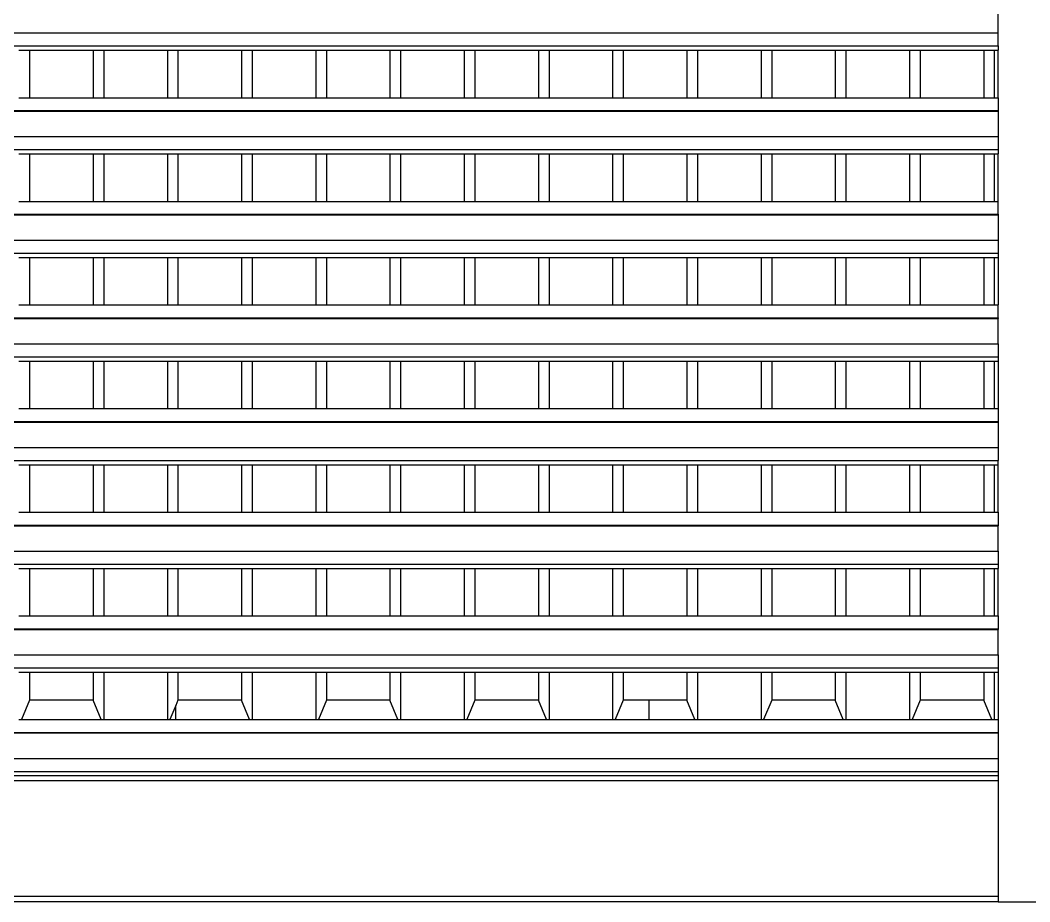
# Model space of a CAD drawing. Extents: x -92 to 92, y -11 to 21.
# Drawn here: x -56.63 to -54.709, y 14.388 to 16.066 of the extents above; entities that cross this region are included whole.
import ezdxf

# ---------------------------------------------------------------- set-up
doc = ezdxf.new("R2010")
doc.units = 0
doc.layers.get('0').update_dxf_attribs({"linetype": 'CONTINUOUS'})

msp = doc.modelspace()

# ---------------------------------------------------------------- linework, layer by layer
for p, q in [((-54.7687, 16.0422), (-54.7687, 16.0907)), ((-58.3987, 16.0422), (-54.7687, 16.0422)), ((-54.7687, 16.0176), (-54.7687, 16.0422)), ((-58.3987, 16.0176), (-54.7687, 16.0176)), ((-56.6321, 16.0093), (-56.6119, 16.0093)), ((-56.6119, 16.0093), (-56.6119, 15.9189)), ((-56.6119, 16.0093), (-56.4908, 16.0093)), ((-56.4908, 16.0093), (-56.4908, 15.9189)), ((-56.4908, 16.0093), (-56.4707, 16.0093)), ((-56.4707, 16.0093), (-56.4707, 15.9189)), ((-56.4707, 16.0093), (-56.3496, 16.0093)), ((-56.3496, 16.0093), (-56.3496, 15.9189)), ((-56.3496, 16.0093), (-56.3295, 16.0093)), ((-56.3295, 16.0093), (-56.3295, 15.9189)), ((-56.3295, 16.0093), (-56.2084, 16.0093)), ((-56.2084, 16.0093), (-56.2084, 15.9189)), ((-56.2084, 16.0093), (-56.1883, 16.0093)), ((-56.1883, 16.0093), (-56.1883, 15.9189)), ((-56.1883, 16.0093), (-56.0672, 16.0093)), ((-56.0672, 16.0093), (-56.0672, 15.9189)), ((-56.0672, 16.0093), (-56.0471, 16.0093)), ((-56.0471, 16.0093), (-56.0471, 15.9189)), ((-56.0471, 16.0093), (-55.926, 16.0093)), ((-55.926, 16.0093), (-55.926, 15.9189)), ((-55.926, 16.0093), (-55.9058, 16.0093)), ((-55.9058, 16.0093), (-55.9058, 15.9189)), ((-55.9058, 16.0093), (-55.7848, 16.0093)), ((-55.7848, 16.0093), (-55.7848, 15.9189)), ((-55.7848, 16.0093), (-55.7646, 16.0093)), ((-55.7646, 16.0093), (-55.7646, 15.9189)), ((-55.7646, 16.0093), (-55.6436, 16.0093)), ((-55.6436, 16.0093), (-55.6436, 15.9189)), ((-55.6436, 16.0093), (-55.6234, 16.0093)), ((-55.6234, 16.0093), (-55.6234, 15.9189)), ((-55.6234, 16.0093), (-55.5024, 16.0093)), ((-55.5024, 16.0093), (-55.5024, 15.9189)), ((-55.5024, 16.0093), (-55.4822, 16.0093)), ((-55.4822, 16.0093), (-55.4822, 15.9189)), ((-55.4822, 16.0093), (-55.3612, 16.0093)), ((-55.3612, 16.0093), (-55.3612, 15.9189)), ((-55.3612, 16.0093), (-55.341, 16.0093)), ((-55.341, 16.0093), (-55.341, 15.9189)), ((-55.341, 16.0093), (-55.22, 16.0093)), ((-55.22, 16.0093), (-55.22, 15.9189)), ((-55.22, 16.0093), (-55.1998, 16.0093)), ((-55.1998, 16.0093), (-55.1998, 15.9189)), ((-55.1998, 16.0093), (-55.0788, 16.0093)), ((-55.0788, 16.0093), (-55.0788, 15.9189)), ((-55.0788, 16.0093), (-55.0586, 16.0093)), ((-55.0586, 16.0093), (-55.0586, 15.9189)), ((-55.0586, 16.0093), (-54.9376, 16.0093)), ((-54.9376, 16.0093), (-54.9376, 15.9189)), ((-54.9376, 16.0093), (-54.9174, 16.0093)), ((-54.9174, 16.0093), (-54.9174, 15.9189)), ((-54.9174, 16.0093), (-54.7964, 16.0093)), ((-54.7964, 16.0093), (-54.7964, 15.9189)), ((-54.7964, 16.0093), (-54.7762, 16.0093)), ((-54.7762, 16.0093), (-54.7762, 15.9189)), ((-54.7762, 16.0093), (-54.7687, 16.0093)), ((-54.7687, 16.0176), (-54.7687, 16.0093)), ((-54.7687, 15.9189), (-54.7687, 16.0093)), ((-56.6321, 15.9189), (-56.6119, 15.9189)), ((-56.6119, 15.9189), (-56.4908, 15.9189)), ((-56.4908, 15.9189), (-56.4707, 15.9189)), ((-56.4707, 15.9189), (-56.3496, 15.9189)), ((-56.3496, 15.9189), (-56.3295, 15.9189)), ((-56.3295, 15.9189), (-56.2084, 15.9189)), ((-56.2084, 15.9189), (-56.1883, 15.9189)), ((-56.1883, 15.9189), (-56.0672, 15.9189)), ((-56.0672, 15.9189), (-56.0471, 15.9189)), ((-56.0471, 15.9189), (-55.926, 15.9189)), ((-55.926, 15.9189), (-55.9058, 15.9189)), ((-55.9058, 15.9189), (-55.7848, 15.9189)), ((-55.7848, 15.9189), (-55.7646, 15.9189)), ((-55.7646, 15.9189), (-55.6436, 15.9189)), ((-55.6436, 15.9189), (-55.6234, 15.9189)), ((-55.6234, 15.9189), (-55.5024, 15.9189)), ((-55.5024, 15.9189), (-55.4822, 15.9189)), ((-55.4822, 15.9189), (-55.3612, 15.9189)), ((-55.3612, 15.9189), (-55.341, 15.9189)), ((-55.341, 15.9189), (-55.22, 15.9189)), ((-55.22, 15.9189), (-55.1998, 15.9189)), ((-55.1998, 15.9189), (-55.0788, 15.9189)), ((-55.0788, 15.9189), (-55.0586, 15.9189)), ((-55.0586, 15.9189), (-54.9376, 15.9189)), ((-54.9376, 15.9189), (-54.9174, 15.9189)), ((-54.9174, 15.9189), (-54.7964, 15.9189)), ((-54.7964, 15.9189), (-54.7762, 15.9189)), ((-54.7762, 15.9189), (-54.7687, 15.9189)), ((-54.7687, 15.9189), (-54.7687, 15.8943)), ((-58.3987, 15.8943), (-54.7687, 15.8943)), ((-58.3987, 15.8934), (-54.7687, 15.8934)), ((-54.7687, 15.8943), (-54.7687, 15.8934)), ((-54.7687, 15.8934), (-54.7687, 15.8449)), ((-58.3987, 15.8449), (-54.7687, 15.8449)), ((-54.7687, 15.8449), (-54.7687, 15.8203)), ((-58.3987, 15.8203), (-54.7687, 15.8203)), ((-56.6321, 15.8121), (-56.6119, 15.8121)), ((-56.6119, 15.8121), (-56.6119, 15.7216)), ((-56.6119, 15.8121), (-56.4908, 15.8121)), ((-56.4908, 15.8121), (-56.4908, 15.7216)), ((-56.4908, 15.8121), (-56.4707, 15.8121)), ((-56.4707, 15.8121), (-56.4707, 15.7216)), ((-56.4707, 15.8121), (-56.3496, 15.8121)), ((-56.3496, 15.8121), (-56.3496, 15.7216)), ((-56.3496, 15.8121), (-56.3295, 15.8121)), ((-56.3295, 15.8121), (-56.3295, 15.7216)), ((-56.3295, 15.8121), (-56.2084, 15.8121)), ((-56.2084, 15.8121), (-56.2084, 15.7216)), ((-56.2084, 15.8121), (-56.1883, 15.8121)), ((-56.1883, 15.8121), (-56.1883, 15.7216)), ((-56.1883, 15.8121), (-56.0672, 15.8121)), ((-56.0672, 15.8121), (-56.0672, 15.7216)), ((-56.0672, 15.8121), (-56.0471, 15.8121)), ((-56.0471, 15.8121), (-56.0471, 15.7216)), ((-56.0471, 15.8121), (-55.926, 15.8121)), ((-55.926, 15.8121), (-55.926, 15.7216)), ((-55.926, 15.8121), (-55.9058, 15.8121)), ((-55.9058, 15.8121), (-55.9058, 15.7216)), ((-55.9058, 15.8121), (-55.7848, 15.8121)), ((-55.7848, 15.8121), (-55.7848, 15.7216)), ((-55.7848, 15.8121), (-55.7646, 15.8121)), ((-55.7646, 15.8121), (-55.7646, 15.7216)), ((-55.7646, 15.8121), (-55.6436, 15.8121)), ((-55.6436, 15.8121), (-55.6436, 15.7216)), ((-55.6436, 15.8121), (-55.6234, 15.8121)), ((-55.6234, 15.8121), (-55.6234, 15.7216)), ((-55.6234, 15.8121), (-55.5024, 15.8121)), ((-55.5024, 15.8121), (-55.5024, 15.7216)), ((-55.5024, 15.8121), (-55.4822, 15.8121)), ((-55.4822, 15.8121), (-55.4822, 15.7216)), ((-55.4822, 15.8121), (-55.3612, 15.8121)), ((-55.3612, 15.8121), (-55.3612, 15.7216)), ((-55.3612, 15.8121), (-55.341, 15.8121)), ((-55.341, 15.8121), (-55.341, 15.7216)), ((-55.341, 15.8121), (-55.22, 15.8121)), ((-55.22, 15.8121), (-55.22, 15.7216)), ((-55.22, 15.8121), (-55.1998, 15.8121)), ((-55.1998, 15.8121), (-55.1998, 15.7216)), ((-55.1998, 15.8121), (-55.0788, 15.8121)), ((-55.0788, 15.8121), (-55.0788, 15.7216)), ((-55.0788, 15.8121), (-55.0586, 15.8121)), ((-55.0586, 15.8121), (-55.0586, 15.7216)), ((-55.0586, 15.8121), (-54.9376, 15.8121)), ((-54.9376, 15.8121), (-54.9376, 15.7216)), ((-54.9376, 15.8121), (-54.9174, 15.8121)), ((-54.9174, 15.8121), (-54.9174, 15.7216)), ((-54.9174, 15.8121), (-54.7964, 15.8121)), ((-54.7964, 15.8121), (-54.7964, 15.7216)), ((-54.7964, 15.8121), (-54.7762, 15.8121)), ((-54.7762, 15.8121), (-54.7762, 15.7216)), ((-54.7762, 15.8121), (-54.7687, 15.8121)), ((-54.7687, 15.8203), (-54.7687, 15.8121)), ((-54.7687, 15.7216), (-54.7687, 15.8121)), ((-56.6321, 15.7216), (-56.6119, 15.7216)), ((-56.6119, 15.7216), (-56.4908, 15.7216)), ((-56.4908, 15.7216), (-56.4707, 15.7216)), ((-56.4707, 15.7216), (-56.3496, 15.7216)), ((-56.3496, 15.7216), (-56.3295, 15.7216)), ((-56.3295, 15.7216), (-56.2084, 15.7216)), ((-56.2084, 15.7216), (-56.1883, 15.7216)), ((-56.1883, 15.7216), (-56.0672, 15.7216)), ((-56.0672, 15.7216), (-56.0471, 15.7216)), ((-56.0471, 15.7216), (-55.926, 15.7216)), ((-55.926, 15.7216), (-55.9058, 15.7216)), ((-55.9058, 15.7216), (-55.7848, 15.7216)), ((-55.7848, 15.7216), (-55.7646, 15.7216)), ((-55.7646, 15.7216), (-55.6436, 15.7216)), ((-55.6436, 15.7216), (-55.6234, 15.7216)), ((-55.6234, 15.7216), (-55.5024, 15.7216)), ((-55.5024, 15.7216), (-55.4822, 15.7216)), ((-55.4822, 15.7216), (-55.3612, 15.7216)), ((-55.3612, 15.7216), (-55.341, 15.7216)), ((-55.341, 15.7216), (-55.22, 15.7216)), ((-55.22, 15.7216), (-55.1998, 15.7216)), ((-55.1998, 15.7216), (-55.0788, 15.7216)), ((-55.0788, 15.7216), (-55.0586, 15.7216)), ((-55.0586, 15.7216), (-54.9376, 15.7216)), ((-54.9376, 15.7216), (-54.9174, 15.7216)), ((-54.9174, 15.7216), (-54.7964, 15.7216)), ((-54.7964, 15.7216), (-54.7762, 15.7216)), ((-54.7762, 15.7216), (-54.7687, 15.7216)), ((-54.7687, 15.697), (-54.7687, 15.7216)), ((-58.3987, 15.697), (-54.7687, 15.697)), ((-58.3987, 15.6962), (-54.7687, 15.6962)), ((-54.7687, 15.697), (-54.7687, 15.6962)), ((-54.7687, 15.6962), (-54.7687, 15.6477)), ((-58.3987, 15.6477), (-54.7687, 15.6477)), ((-54.7687, 15.6477), (-54.7687, 15.623)), ((-58.3987, 15.623), (-54.7687, 15.623)), ((-54.7687, 15.623), (-54.7687, 15.6148)), ((-56.6321, 15.6148), (-56.6119, 15.6148)), ((-56.6119, 15.6148), (-56.6119, 15.5244)), ((-56.6119, 15.6148), (-56.4908, 15.6148)), ((-56.4908, 15.6148), (-56.4908, 15.5244)), ((-56.4908, 15.6148), (-56.4707, 15.6148)), ((-56.4707, 15.6148), (-56.4707, 15.5244)), ((-56.4707, 15.6148), (-56.3496, 15.6148)), ((-56.3496, 15.6148), (-56.3496, 15.5244)), ((-56.3496, 15.6148), (-56.3295, 15.6148)), ((-56.3295, 15.6148), (-56.3295, 15.5244)), ((-56.3295, 15.6148), (-56.2084, 15.6148)), ((-56.2084, 15.6148), (-56.2084, 15.5244)), ((-56.2084, 15.6148), (-56.1883, 15.6148)), ((-56.1883, 15.6148), (-56.1883, 15.5244)), ((-56.1883, 15.6148), (-56.0672, 15.6148)), ((-56.0672, 15.6148), (-56.0672, 15.5244)), ((-56.0672, 15.6148), (-56.0471, 15.6148)), ((-56.0471, 15.6148), (-56.0471, 15.5244)), ((-56.0471, 15.6148), (-55.926, 15.6148)), ((-55.926, 15.6148), (-55.926, 15.5244)), ((-55.926, 15.6148), (-55.9058, 15.6148)), ((-55.9058, 15.6148), (-55.9058, 15.5244)), ((-55.9058, 15.6148), (-55.7848, 15.6148)), ((-55.7848, 15.6148), (-55.7848, 15.5244)), ((-55.7848, 15.6148), (-55.7646, 15.6148)), ((-55.7646, 15.6148), (-55.7646, 15.5244)), ((-55.7646, 15.6148), (-55.6436, 15.6148)), ((-55.6436, 15.6148), (-55.6436, 15.5244)), ((-55.6436, 15.6148), (-55.6234, 15.6148)), ((-55.6234, 15.6148), (-55.6234, 15.5244)), ((-55.6234, 15.6148), (-55.5024, 15.6148)), ((-55.5024, 15.6148), (-55.5024, 15.5244)), ((-55.5024, 15.6148), (-55.4822, 15.6148)), ((-55.4822, 15.6148), (-55.4822, 15.5244)), ((-55.4822, 15.6148), (-55.3612, 15.6148)), ((-55.3612, 15.6148), (-55.3612, 15.5244)), ((-55.3612, 15.6148), (-55.341, 15.6148)), ((-55.341, 15.6148), (-55.341, 15.5244)), ((-55.341, 15.6148), (-55.22, 15.6148)), ((-55.22, 15.6148), (-55.22, 15.5244)), ((-55.22, 15.6148), (-55.1998, 15.6148)), ((-55.1998, 15.6148), (-55.1998, 15.5244)), ((-55.1998, 15.6148), (-55.0788, 15.6148)), ((-55.0788, 15.6148), (-55.0788, 15.5244)), ((-55.0788, 15.6148), (-55.0586, 15.6148)), ((-55.0586, 15.6148), (-55.0586, 15.5244)), ((-55.0586, 15.6148), (-54.9376, 15.6148)), ((-54.9376, 15.6148), (-54.9376, 15.5244)), ((-54.9376, 15.6148), (-54.9174, 15.6148)), ((-54.9174, 15.6148), (-54.9174, 15.5244)), ((-54.9174, 15.6148), (-54.7964, 15.6148)), ((-54.7964, 15.6148), (-54.7964, 15.5244)), ((-54.7964, 15.6148), (-54.7762, 15.6148)), ((-54.7762, 15.6148), (-54.7762, 15.5244)), ((-54.7762, 15.6148), (-54.7687, 15.6148)), ((-54.7687, 15.6148), (-54.7687, 15.5244)), ((-56.6321, 15.5244), (-56.6119, 15.5244)), ((-56.6119, 15.5244), (-56.4908, 15.5244)), ((-56.4908, 15.5244), (-56.4707, 15.5244)), ((-56.4707, 15.5244), (-56.3496, 15.5244)), ((-56.3496, 15.5244), (-56.3295, 15.5244)), ((-56.3295, 15.5244), (-56.2084, 15.5244)), ((-56.2084, 15.5244), (-56.1883, 15.5244)), ((-56.1883, 15.5244), (-56.0672, 15.5244)), ((-56.0672, 15.5244), (-56.0471, 15.5244)), ((-56.0471, 15.5244), (-55.926, 15.5244)), ((-55.926, 15.5244), (-55.9058, 15.5244)), ((-55.9058, 15.5244), (-55.7848, 15.5244)), ((-55.7848, 15.5244), (-55.7646, 15.5244)), ((-55.7646, 15.5244), (-55.6436, 15.5244)), ((-55.6436, 15.5244), (-55.6234, 15.5244)), ((-55.6234, 15.5244), (-55.5024, 15.5244)), ((-55.5024, 15.5244), (-55.4822, 15.5244)), ((-55.4822, 15.5244), (-55.3612, 15.5244)), ((-55.3612, 15.5244), (-55.341, 15.5244)), ((-55.341, 15.5244), (-55.22, 15.5244)), ((-55.22, 15.5244), (-55.1998, 15.5244)), ((-55.1998, 15.5244), (-55.0788, 15.5244)), ((-55.0788, 15.5244), (-55.0586, 15.5244)), ((-55.0586, 15.5244), (-54.9376, 15.5244)), ((-54.9376, 15.5244), (-54.9174, 15.5244)), ((-54.9174, 15.5244), (-54.7964, 15.5244)), ((-54.7964, 15.5244), (-54.7762, 15.5244)), ((-54.7762, 15.5244), (-54.7687, 15.5244)), ((-54.7687, 15.4997), (-54.7687, 15.5244)), ((-58.3987, 15.4997), (-54.7687, 15.4997)), ((-58.3987, 15.4989), (-54.7687, 15.4989)), ((-54.7687, 15.4997), (-54.7687, 15.4989)), ((-54.7687, 15.4504), (-54.7687, 15.4989)), ((-58.3987, 15.4504), (-54.7687, 15.4504)), ((-54.7687, 15.4504), (-54.7687, 15.4257)), ((-58.3987, 15.4257), (-54.7687, 15.4257)), ((-54.7687, 15.4257), (-54.7687, 15.4175)), ((-56.6321, 15.4175), (-56.6119, 15.4175)), ((-56.6119, 15.4175), (-56.6119, 15.3271)), ((-56.6119, 15.4175), (-56.4908, 15.4175)), ((-56.4908, 15.4175), (-56.4908, 15.3271)), ((-56.4908, 15.4175), (-56.4707, 15.4175)), ((-56.4707, 15.4175), (-56.4707, 15.3271)), ((-56.4707, 15.4175), (-56.3496, 15.4175)), ((-56.3496, 15.4175), (-56.3496, 15.3271)), ((-56.3496, 15.4175), (-56.3295, 15.4175)), ((-56.3295, 15.4175), (-56.3295, 15.3271)), ((-56.3295, 15.4175), (-56.2084, 15.4175)), ((-56.2084, 15.4175), (-56.2084, 15.3271)), ((-56.2084, 15.4175), (-56.1883, 15.4175)), ((-56.1883, 15.4175), (-56.1883, 15.3271)), ((-56.1883, 15.4175), (-56.0672, 15.4175)), ((-56.0672, 15.4175), (-56.0672, 15.3271)), ((-56.0672, 15.4175), (-56.0471, 15.4175)), ((-56.0471, 15.4175), (-56.0471, 15.3271)), ((-56.0471, 15.4175), (-55.926, 15.4175)), ((-55.926, 15.4175), (-55.926, 15.3271)), ((-55.926, 15.4175), (-55.9058, 15.4175)), ((-55.9058, 15.4175), (-55.9058, 15.3271)), ((-55.9058, 15.4175), (-55.7848, 15.4175)), ((-55.7848, 15.4175), (-55.7848, 15.3271)), ((-55.7848, 15.4175), (-55.7646, 15.4175)), ((-55.7646, 15.4175), (-55.7646, 15.3271)), ((-55.7646, 15.4175), (-55.6436, 15.4175)), ((-55.6436, 15.4175), (-55.6436, 15.3271)), ((-55.6436, 15.4175), (-55.6234, 15.4175)), ((-55.6234, 15.4175), (-55.6234, 15.3271)), ((-55.6234, 15.4175), (-55.5024, 15.4175)), ((-55.5024, 15.4175), (-55.5024, 15.3271)), ((-55.5024, 15.4175), (-55.4822, 15.4175)), ((-55.4822, 15.4175), (-55.4822, 15.3271)), ((-55.4822, 15.4175), (-55.3612, 15.4175)), ((-55.3612, 15.4175), (-55.3612, 15.3271)), ((-55.3612, 15.4175), (-55.341, 15.4175)), ((-55.341, 15.4175), (-55.341, 15.3271)), ((-55.341, 15.4175), (-55.22, 15.4175)), ((-55.22, 15.4175), (-55.22, 15.3271)), ((-55.22, 15.4175), (-55.1998, 15.4175)), ((-55.1998, 15.4175), (-55.1998, 15.3271)), ((-55.1998, 15.4175), (-55.0788, 15.4175)), ((-55.0788, 15.4175), (-55.0788, 15.3271)), ((-55.0788, 15.4175), (-55.0586, 15.4175)), ((-55.0586, 15.4175), (-55.0586, 15.3271)), ((-55.0586, 15.4175), (-54.9376, 15.4175)), ((-54.9376, 15.4175), (-54.9376, 15.3271)), ((-54.9376, 15.4175), (-54.9174, 15.4175)), ((-54.9174, 15.4175), (-54.9174, 15.3271)), ((-54.9174, 15.4175), (-54.7964, 15.4175)), ((-54.7964, 15.4175), (-54.7964, 15.3271)), ((-54.7964, 15.4175), (-54.7762, 15.4175)), ((-54.7762, 15.4175), (-54.7762, 15.3271)), ((-54.7762, 15.4175), (-54.7687, 15.4175)), ((-54.7687, 15.4175), (-54.7687, 15.3271)), ((-56.6321, 15.3271), (-56.6119, 15.3271)), ((-56.6119, 15.3271), (-56.4908, 15.3271)), ((-56.4908, 15.3271), (-56.4707, 15.3271)), ((-56.4707, 15.3271), (-56.3496, 15.3271)), ((-56.3496, 15.3271), (-56.3295, 15.3271)), ((-56.3295, 15.3271), (-56.2084, 15.3271)), ((-56.2084, 15.3271), (-56.1883, 15.3271)), ((-56.1883, 15.3271), (-56.0672, 15.3271)), ((-56.0672, 15.3271), (-56.0471, 15.3271)), ((-56.0471, 15.3271), (-55.926, 15.3271)), ((-55.926, 15.3271), (-55.9058, 15.3271)), ((-55.9058, 15.3271), (-55.7848, 15.3271)), ((-55.7848, 15.3271), (-55.7646, 15.3271)), ((-55.7646, 15.3271), (-55.6436, 15.3271)), ((-55.6436, 15.3271), (-55.6234, 15.3271)), ((-55.6234, 15.3271), (-55.5024, 15.3271)), ((-55.5024, 15.3271), (-55.4822, 15.3271)), ((-55.4822, 15.3271), (-55.3612, 15.3271)), ((-55.3612, 15.3271), (-55.341, 15.3271)), ((-55.341, 15.3271), (-55.22, 15.3271)), ((-55.22, 15.3271), (-55.1998, 15.3271)), ((-55.1998, 15.3271), (-55.0788, 15.3271)), ((-55.0788, 15.3271), (-55.0586, 15.3271)), ((-55.0586, 15.3271), (-54.9376, 15.3271)), ((-54.9376, 15.3271), (-54.9174, 15.3271)), ((-54.9174, 15.3271), (-54.7964, 15.3271)), ((-54.7964, 15.3271), (-54.7762, 15.3271)), ((-54.7762, 15.3271), (-54.7687, 15.3271)), ((-54.7687, 15.3271), (-54.7687, 15.3024)), ((-58.3987, 15.3024), (-54.7687, 15.3024)), ((-58.3987, 15.3016), (-54.7687, 15.3016)), ((-54.7687, 15.3024), (-54.7687, 15.3016)), ((-54.7687, 15.3016), (-54.7687, 15.2531)), ((-58.3987, 15.2531), (-54.7687, 15.2531)), ((-54.7687, 15.2531), (-54.7687, 15.2284)), ((-58.3987, 15.2284), (-54.7687, 15.2284)), ((-56.6321, 15.2202), (-56.6119, 15.2202)), ((-56.6119, 15.2202), (-56.6119, 15.1298)), ((-56.6119, 15.2202), (-56.4908, 15.2202)), ((-56.4908, 15.2202), (-56.4908, 15.1298)), ((-56.4908, 15.2202), (-56.4707, 15.2202)), ((-56.4707, 15.2202), (-56.4707, 15.1298)), ((-56.4707, 15.2202), (-56.3496, 15.2202)), ((-56.3496, 15.2202), (-56.3496, 15.1298)), ((-56.3496, 15.2202), (-56.3295, 15.2202)), ((-56.3295, 15.2202), (-56.3295, 15.1298)), ((-56.3295, 15.2202), (-56.2084, 15.2202)), ((-56.2084, 15.2202), (-56.2084, 15.1298)), ((-56.2084, 15.2202), (-56.1883, 15.2202)), ((-56.1883, 15.2202), (-56.1883, 15.1298)), ((-56.1883, 15.2202), (-56.0672, 15.2202)), ((-56.0672, 15.2202), (-56.0672, 15.1298)), ((-56.0672, 15.2202), (-56.0471, 15.2202)), ((-56.0471, 15.2202), (-56.0471, 15.1298)), ((-56.0471, 15.2202), (-55.926, 15.2202)), ((-55.926, 15.2202), (-55.926, 15.1298)), ((-55.926, 15.2202), (-55.9058, 15.2202)), ((-55.9058, 15.2202), (-55.9058, 15.1298)), ((-55.9058, 15.2202), (-55.7848, 15.2202)), ((-55.7848, 15.2202), (-55.7848, 15.1298)), ((-55.7848, 15.2202), (-55.7646, 15.2202)), ((-55.7646, 15.2202), (-55.7646, 15.1298)), ((-55.7646, 15.2202), (-55.6436, 15.2202)), ((-55.6436, 15.2202), (-55.6436, 15.1298)), ((-55.6436, 15.2202), (-55.6234, 15.2202)), ((-55.6234, 15.2202), (-55.6234, 15.1298)), ((-55.6234, 15.2202), (-55.5024, 15.2202)), ((-55.5024, 15.2202), (-55.5024, 15.1298)), ((-55.5024, 15.2202), (-55.4822, 15.2202)), ((-55.4822, 15.2202), (-55.4822, 15.1298)), ((-55.4822, 15.2202), (-55.3612, 15.2202)), ((-55.3612, 15.2202), (-55.3612, 15.1298)), ((-55.3612, 15.2202), (-55.341, 15.2202)), ((-55.341, 15.2202), (-55.341, 15.1298)), ((-55.341, 15.2202), (-55.22, 15.2202)), ((-55.22, 15.2202), (-55.22, 15.1298)), ((-55.22, 15.2202), (-55.1998, 15.2202)), ((-55.1998, 15.2202), (-55.1998, 15.1298)), ((-55.1998, 15.2202), (-55.0788, 15.2202)), ((-55.0788, 15.2202), (-55.0788, 15.1298)), ((-55.0788, 15.2202), (-55.0586, 15.2202)), ((-55.0586, 15.2202), (-55.0586, 15.1298)), ((-55.0586, 15.2202), (-54.9376, 15.2202)), ((-54.9376, 15.2202), (-54.9376, 15.1298)), ((-54.9376, 15.2202), (-54.9174, 15.2202)), ((-54.9174, 15.2202), (-54.9174, 15.1298)), ((-54.9174, 15.2202), (-54.7964, 15.2202)), ((-54.7964, 15.2202), (-54.7964, 15.1298)), ((-54.7964, 15.2202), (-54.7762, 15.2202)), ((-54.7762, 15.2202), (-54.7762, 15.1298)), ((-54.7762, 15.2202), (-54.7687, 15.2202)), ((-54.7687, 15.2202), (-54.7687, 15.2284)), ((-54.7687, 15.1298), (-54.7687, 15.2202)), ((-56.6321, 15.1298), (-56.6119, 15.1298)), ((-56.6119, 15.1298), (-56.4908, 15.1298)), ((-56.4908, 15.1298), (-56.4707, 15.1298)), ((-56.4707, 15.1298), (-56.3496, 15.1298)), ((-56.3496, 15.1298), (-56.3295, 15.1298)), ((-56.3295, 15.1298), (-56.2084, 15.1298)), ((-56.2084, 15.1298), (-56.1883, 15.1298)), ((-56.1883, 15.1298), (-56.0672, 15.1298)), ((-56.0672, 15.1298), (-56.0471, 15.1298)), ((-56.0471, 15.1298), (-55.926, 15.1298)), ((-55.926, 15.1298), (-55.9058, 15.1298)), ((-55.9058, 15.1298), (-55.7848, 15.1298)), ((-55.7848, 15.1298), (-55.7646, 15.1298)), ((-55.7646, 15.1298), (-55.6436, 15.1298)), ((-55.6436, 15.1298), (-55.6234, 15.1298)), ((-55.6234, 15.1298), (-55.5024, 15.1298)), ((-55.5024, 15.1298), (-55.4822, 15.1298)), ((-55.4822, 15.1298), (-55.3612, 15.1298)), ((-55.3612, 15.1298), (-55.341, 15.1298)), ((-55.341, 15.1298), (-55.22, 15.1298)), ((-55.22, 15.1298), (-55.1998, 15.1298)), ((-55.1998, 15.1298), (-55.0788, 15.1298)), ((-55.0788, 15.1298), (-55.0586, 15.1298)), ((-55.0586, 15.1298), (-54.9376, 15.1298)), ((-54.9376, 15.1298), (-54.9174, 15.1298)), ((-54.9174, 15.1298), (-54.7964, 15.1298)), ((-54.7964, 15.1298), (-54.7762, 15.1298)), ((-54.7762, 15.1298), (-54.7687, 15.1298)), ((-54.7687, 15.1298), (-54.7687, 15.1051)), ((-58.3987, 15.1051), (-54.7687, 15.1051)), ((-58.3987, 15.1043), (-54.7687, 15.1043)), ((-54.7687, 15.1051), (-54.7687, 15.1043)), ((-54.7687, 15.0558), (-54.7687, 15.1043)), ((-58.3987, 15.0558), (-54.7687, 15.0558)), ((-54.7687, 15.0558), (-54.7687, 15.0312)), ((-58.3987, 15.0312), (-54.7687, 15.0312)), ((-56.6321, 15.0229), (-56.6119, 15.0229)), ((-56.6119, 15.0229), (-56.6119, 14.9325)), ((-56.6119, 15.0229), (-56.4908, 15.0229)), ((-56.4908, 15.0229), (-56.4908, 14.9325)), ((-56.4908, 15.0229), (-56.4707, 15.0229)), ((-56.4707, 15.0229), (-56.4707, 14.9325)), ((-56.4707, 15.0229), (-56.3496, 15.0229)), ((-56.3496, 15.0229), (-56.3496, 14.9325)), ((-56.3496, 15.0229), (-56.3295, 15.0229)), ((-56.3295, 15.0229), (-56.3295, 14.9325)), ((-56.3295, 15.0229), (-56.2084, 15.0229)), ((-56.2084, 15.0229), (-56.2084, 14.9325)), ((-56.2084, 15.0229), (-56.1883, 15.0229)), ((-56.1883, 15.0229), (-56.1883, 14.9325)), ((-56.1883, 15.0229), (-56.0672, 15.0229)), ((-56.0672, 15.0229), (-56.0672, 14.9325)), ((-56.0672, 15.0229), (-56.0471, 15.0229)), ((-56.0471, 15.0229), (-56.0471, 14.9325)), ((-56.0471, 15.0229), (-55.926, 15.0229)), ((-55.926, 15.0229), (-55.926, 14.9325)), ((-55.926, 15.0229), (-55.9058, 15.0229)), ((-55.9058, 15.0229), (-55.9058, 14.9325)), ((-55.9058, 15.0229), (-55.7848, 15.0229)), ((-55.7848, 15.0229), (-55.7848, 14.9325)), ((-55.7848, 15.0229), (-55.7646, 15.0229)), ((-55.7646, 15.0229), (-55.7646, 14.9325)), ((-55.7646, 15.0229), (-55.6436, 15.0229)), ((-55.6436, 15.0229), (-55.6436, 14.9325)), ((-55.6436, 15.0229), (-55.6234, 15.0229)), ((-55.6234, 15.0229), (-55.6234, 14.9325)), ((-55.6234, 15.0229), (-55.5024, 15.0229)), ((-55.5024, 15.0229), (-55.5024, 14.9325)), ((-55.5024, 15.0229), (-55.4822, 15.0229)), ((-55.4822, 15.0229), (-55.4822, 14.9325)), ((-55.4822, 15.0229), (-55.3612, 15.0229)), ((-55.3612, 15.0229), (-55.3612, 14.9325)), ((-55.3612, 15.0229), (-55.341, 15.0229)), ((-55.341, 15.0229), (-55.341, 14.9325)), ((-55.341, 15.0229), (-55.22, 15.0229)), ((-55.22, 15.0229), (-55.22, 14.9325)), ((-55.22, 15.0229), (-55.1998, 15.0229)), ((-55.1998, 15.0229), (-55.1998, 14.9325)), ((-55.1998, 15.0229), (-55.0788, 15.0229)), ((-55.0788, 15.0229), (-55.0788, 14.9325)), ((-55.0788, 15.0229), (-55.0586, 15.0229)), ((-55.0586, 15.0229), (-55.0586, 14.9325)), ((-55.0586, 15.0229), (-54.9376, 15.0229)), ((-54.9376, 15.0229), (-54.9376, 14.9325)), ((-54.9376, 15.0229), (-54.9174, 15.0229)), ((-54.9174, 15.0229), (-54.9174, 14.9325)), ((-54.9174, 15.0229), (-54.7964, 15.0229)), ((-54.7964, 15.0229), (-54.7964, 14.9325)), ((-54.7964, 15.0229), (-54.7762, 15.0229)), ((-54.7762, 15.0229), (-54.7762, 14.9325)), ((-54.7762, 15.0229), (-54.7687, 15.0229)), ((-54.7687, 15.0312), (-54.7687, 15.0229)), ((-54.7687, 14.9325), (-54.7687, 15.0229)), ((-56.6321, 14.9325), (-56.6119, 14.9325)), ((-56.6119, 14.9325), (-56.4908, 14.9325)), ((-56.4908, 14.9325), (-56.4707, 14.9325)), ((-56.4707, 14.9325), (-56.3496, 14.9325)), ((-56.3496, 14.9325), (-56.3295, 14.9325)), ((-56.3295, 14.9325), (-56.2084, 14.9325)), ((-56.2084, 14.9325), (-56.1883, 14.9325)), ((-56.1883, 14.9325), (-56.0672, 14.9325)), ((-56.0672, 14.9325), (-56.0471, 14.9325)), ((-56.0471, 14.9325), (-55.926, 14.9325)), ((-55.926, 14.9325), (-55.9058, 14.9325)), ((-55.9058, 14.9325), (-55.7848, 14.9325)), ((-55.7848, 14.9325), (-55.7646, 14.9325)), ((-55.7646, 14.9325), (-55.6436, 14.9325)), ((-55.6436, 14.9325), (-55.6234, 14.9325)), ((-55.6234, 14.9325), (-55.5024, 14.9325)), ((-55.5024, 14.9325), (-55.4822, 14.9325)), ((-55.4822, 14.9325), (-55.3612, 14.9325)), ((-55.3612, 14.9325), (-55.341, 14.9325)), ((-55.341, 14.9325), (-55.22, 14.9325)), ((-55.22, 14.9325), (-55.1998, 14.9325)), ((-55.1998, 14.9325), (-55.0788, 14.9325)), ((-55.0788, 14.9325), (-55.0586, 14.9325)), ((-55.0586, 14.9325), (-54.9376, 14.9325)), ((-54.9376, 14.9325), (-54.9174, 14.9325)), ((-54.9174, 14.9325), (-54.7964, 14.9325)), ((-54.7964, 14.9325), (-54.7762, 14.9325)), ((-54.7762, 14.9325), (-54.7687, 14.9325)), ((-54.7687, 14.9325), (-54.7687, 14.9079)), ((-58.3987, 14.9079), (-54.7687, 14.9079)), ((-58.3987, 14.907), (-54.7687, 14.907)), ((-54.7687, 14.9079), (-54.7687, 14.907)), ((-54.7687, 14.8585), (-54.7687, 14.907)), ((-58.3987, 14.8585), (-54.7687, 14.8585)), ((-54.7687, 14.8585), (-54.7687, 14.8339)), ((-58.3987, 14.8339), (-54.7687, 14.8339)), ((-54.7687, 14.8339), (-54.7687, 14.8257)), ((-56.6321, 14.8257), (-56.6119, 14.8257)), ((-56.6119, 14.8257), (-56.6119, 14.7725)), ((-56.6119, 14.8257), (-56.4908, 14.8257)), ((-56.4908, 14.8257), (-56.4908, 14.7725)), ((-56.4908, 14.8257), (-56.4707, 14.8257)), ((-56.4707, 14.8257), (-56.4707, 14.7352)), ((-56.4707, 14.8257), (-56.3496, 14.8257)), ((-56.3496, 14.8257), (-56.3496, 14.7352)), ((-56.3496, 14.8257), (-56.3295, 14.8257)), ((-56.3295, 14.8257), (-56.3295, 14.7725)), ((-56.3295, 14.8257), (-56.2084, 14.8257)), ((-56.2084, 14.8257), (-56.2084, 14.7725)), ((-56.2084, 14.8257), (-56.1883, 14.8257)), ((-56.1883, 14.8257), (-56.1883, 14.7352)), ((-56.1883, 14.8257), (-56.0672, 14.8257)), ((-56.0672, 14.8257), (-56.0672, 14.7352)), ((-56.0672, 14.8257), (-56.0471, 14.8257)), ((-56.0471, 14.8257), (-56.0471, 14.7725)), ((-56.0471, 14.8257), (-55.926, 14.8257)), ((-55.926, 14.8257), (-55.926, 14.7725)), ((-55.926, 14.8257), (-55.9058, 14.8257)), ((-55.9058, 14.8257), (-55.9058, 14.7352)), ((-55.9058, 14.8257), (-55.7848, 14.8257)), ((-55.7848, 14.8257), (-55.7848, 14.7352)), ((-55.7848, 14.8257), (-55.7646, 14.8257)), ((-55.7646, 14.8257), (-55.7646, 14.7725)), ((-55.7646, 14.8257), (-55.6436, 14.8257)), ((-55.6436, 14.8257), (-55.6436, 14.7725)), ((-55.6436, 14.8257), (-55.6234, 14.8257)), ((-55.6234, 14.8257), (-55.6234, 14.7352)), ((-55.6234, 14.8257), (-55.5024, 14.8257)), ((-55.5024, 14.8257), (-55.5024, 14.7352)), ((-55.5024, 14.8257), (-55.4822, 14.8257)), ((-55.4822, 14.8257), (-55.4822, 14.7725)), ((-55.4822, 14.8257), (-55.3612, 14.8257)), ((-55.3612, 14.8257), (-55.3612, 14.7725)), ((-55.3612, 14.8257), (-55.341, 14.8257)), ((-55.341, 14.8257), (-55.341, 14.7352)), ((-55.341, 14.8257), (-55.22, 14.8257)), ((-55.22, 14.8257), (-55.22, 14.7352)), ((-55.22, 14.8257), (-55.1998, 14.8257)), ((-55.1998, 14.8257), (-55.1998, 14.7725)), ((-55.1998, 14.8257), (-55.0788, 14.8257)), ((-55.0788, 14.8257), (-55.0788, 14.7725)), ((-55.0788, 14.8257), (-55.0586, 14.8257)), ((-55.0586, 14.8257), (-55.0586, 14.7352)), ((-55.0586, 14.8257), (-54.9376, 14.8257)), ((-54.9376, 14.8257), (-54.9376, 14.7352)), ((-54.9376, 14.8257), (-54.9174, 14.8257)), ((-54.9174, 14.8257), (-54.9174, 14.7725)), ((-54.9174, 14.8257), (-54.7964, 14.8257)), ((-54.7964, 14.8257), (-54.7964, 14.7725)), ((-54.7964, 14.8257), (-54.7762, 14.8257)), ((-54.7762, 14.8257), (-54.7762, 14.7352)), ((-54.7762, 14.8257), (-54.7687, 14.8257)), ((-54.7687, 14.8257), (-54.7687, 14.7352)), ((-56.6119, 14.7725), (-56.6271, 14.7352)), ((-56.4908, 14.7725), (-56.6119, 14.7725)), ((-56.4756, 14.7352), (-56.4908, 14.7725)), ((-56.3295, 14.7725), (-56.3337, 14.7622)), ((-56.2084, 14.7725), (-56.3295, 14.7725)), ((-56.1932, 14.7352), (-56.2084, 14.7725)), ((-56.0471, 14.7725), (-56.0623, 14.7352)), ((-55.926, 14.7725), (-56.0471, 14.7725)), ((-55.9108, 14.7352), (-55.926, 14.7725)), ((-55.7646, 14.7725), (-55.7799, 14.7352)), ((-55.6436, 14.7725), (-55.7646, 14.7725)), ((-55.6284, 14.7352), (-55.6436, 14.7725)), ((-55.4822, 14.7725), (-55.4975, 14.7352)), ((-55.4337, 14.7725), (-55.4822, 14.7725)), ((-55.4337, 14.7725), (-55.4337, 14.7352)), ((-55.3612, 14.7725), (-55.4337, 14.7725)), ((-55.3459, 14.7352), (-55.3612, 14.7725)), ((-55.1998, 14.7725), (-55.2151, 14.7352)), ((-55.0788, 14.7725), (-55.1998, 14.7725)), ((-55.0635, 14.7352), (-55.0788, 14.7725)), ((-54.9174, 14.7725), (-54.9326, 14.7352)), ((-54.7964, 14.7725), (-54.9174, 14.7725)), ((-54.7811, 14.7352), (-54.7964, 14.7725)), ((-56.3337, 14.7622), (-56.3447, 14.7352)), ((-56.3337, 14.7352), (-56.3337, 14.7622)), ((-56.6321, 14.7352), (-56.6271, 14.7352)), ((-56.6271, 14.7352), (-56.4756, 14.7352)), ((-56.4756, 14.7352), (-56.4707, 14.7352)), ((-56.4707, 14.7352), (-56.3496, 14.7352)), ((-56.3496, 14.7352), (-56.3447, 14.7352)), ((-56.3447, 14.7352), (-56.3337, 14.7352)), ((-56.3337, 14.7352), (-56.1932, 14.7352)), ((-56.1932, 14.7352), (-56.1883, 14.7352)), ((-56.1883, 14.7352), (-56.0672, 14.7352)), ((-56.0672, 14.7352), (-56.0623, 14.7352)), ((-56.0623, 14.7352), (-55.9108, 14.7352)), ((-55.9108, 14.7352), (-55.9058, 14.7352)), ((-55.9058, 14.7352), (-55.7848, 14.7352)), ((-55.7848, 14.7352), (-55.7799, 14.7352)), ((-55.7799, 14.7352), (-55.6284, 14.7352)), ((-55.6284, 14.7352), (-55.6234, 14.7352)), ((-55.6234, 14.7352), (-55.5024, 14.7352)), ((-55.5024, 14.7352), (-55.4975, 14.7352)), ((-55.4975, 14.7352), (-55.4337, 14.7352)), ((-55.4337, 14.7352), (-55.3459, 14.7352)), ((-55.3459, 14.7352), (-55.341, 14.7352)), ((-55.341, 14.7352), (-55.22, 14.7352)), ((-55.22, 14.7352), (-55.2151, 14.7352)), ((-55.2151, 14.7352), (-55.0635, 14.7352)), ((-55.0635, 14.7352), (-55.0586, 14.7352)), ((-55.0586, 14.7352), (-54.9376, 14.7352)), ((-54.9376, 14.7352), (-54.9326, 14.7352)), ((-54.9326, 14.7352), (-54.7811, 14.7352)), ((-54.7811, 14.7352), (-54.7762, 14.7352)), ((-54.7762, 14.7352), (-54.7687, 14.7352)), ((-54.7687, 14.7352), (-54.7687, 14.7106)), ((-58.3987, 14.7106), (-54.7687, 14.7106)), ((-58.3987, 14.7098), (-54.7687, 14.7098)), ((-54.7687, 14.7106), (-54.7687, 14.7098)), ((-54.7687, 14.7098), (-54.7687, 14.6613)), ((-58.3987, 14.6613), (-54.7687, 14.6613)), ((-54.7687, 14.6613), (-54.7687, 14.6366)), ((-58.3987, 14.6366), (-54.7687, 14.6366)), ((-54.7687, 14.6284), (-58.3987, 14.6284)), ((-54.7687, 14.6186), (-58.3987, 14.6186)), ((-54.7687, 14.6366), (-54.7687, 14.6284)), ((-54.7687, 14.6284), (-54.7687, 14.6186)), ((-54.7687, 14.6186), (-54.7687, 14.3982)), ((-54.7687, 14.3982), (-58.3987, 14.3982)), ((-54.7687, 14.3884), (-58.3987, 14.3884)), ((-54.7687, 14.3982), (-54.7687, 14.3884)), ((-54.7687, 14.3884), (-54.6487, 14.3884))]:
    msp.add_line(p, q)

doc.saveas('drawing.dxf')
